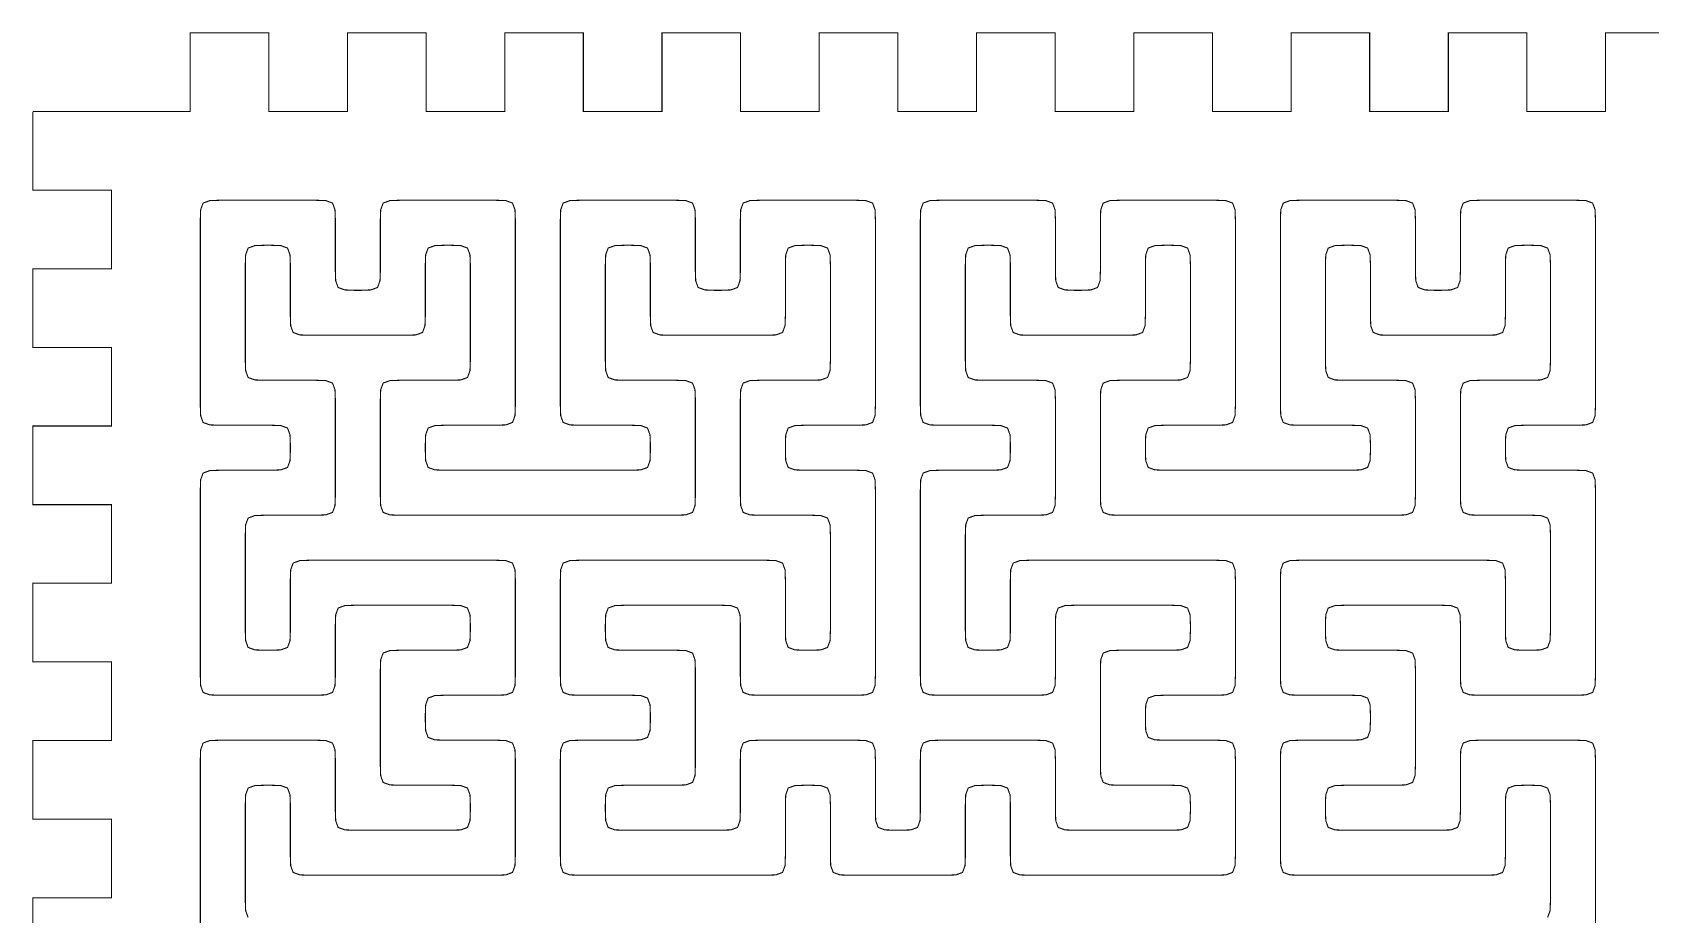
# Model space of a CAD drawing. Extents: x 0.5 to 11, y 0.7 to 11.5.
# Drawn here: x 0.5 to 5.64, y 8.7 to 11.5 of the extents above; entities that cross this region are included whole.
import ezdxf

# ---------------------------------------------------------------- set-up
doc = ezdxf.new("R2010")
doc.units = 0
doc.layers.get('0').update_dxf_attribs({"linetype": 'CONTINUOUS'})

msp = doc.modelspace()

# ---------------------------------------------------------------- linework, layer by layer
at = {"color": 0, "const_width": 0.00347}
for points in [[(5.75, 11.5), (5.5, 11.5), (5.5, 11.25), (5.25, 11.25), (5.25, 11.5), (5, 11.5), (5, 11.25), (4.75, 11.25), (4.75, 11.5), (4.5, 11.5), (4.5, 11.25), (4.25, 11.25), (4.25, 11.5), (4, 11.5), (4, 11.25), (3.75, 11.25), (3.75, 11.5), (3.5, 11.5), (3.5, 11.25), (3.25, 11.25), (3.25, 11.5), (3, 11.5), (3, 11.25), (2.75, 11.25), (2.75, 11.5), (2.5, 11.5), (2.5, 11.25), (2.25, 11.25), (2.25, 11.5), (2, 11.5), (2, 11.25), (1.75, 11.25), (1.75, 11.5), (1.5, 11.5), (1.5, 11.25), (1.25, 11.25), (1.25, 11.5), (1, 11.5), (1, 11.25), (0.75, 11.25), (0.75, 11.25), (0.5, 11.25)], [(0.5, 11.25), (0.5, 11), (0.75, 11), (0.75, 10.75), (0.5, 10.75), (0.5, 10.5), (0.75, 10.5), (0.75, 10.25), (0.5, 10.25), (0.5, 10), (0.75, 10), (0.75, 9.75), (0.5, 9.75), (0.5, 9.5), (0.75, 9.5), (0.75, 9.25), (0.5, 9.25), (0.5, 9), (0.75, 9), (0.75, 8.75), (0.5, 8.75), (0.5, 8.5)], [(1.03223, 8.60693), (1.03223, 8.75), (1.03223, 8.89307), (1.03223, 9.03614), (1.03223, 9.17931), (1.03223, 9.18967), (1.03331, 9.22065), (1.04112, 9.24192), (1.06239, 9.24972), (1.09337, 9.25082), (1.10373, 9.25082), (1.24696, 9.25082), (1.38997, 9.25082), (1.40028, 9.25082), (1.43132, 9.24972), (1.45258, 9.24192), (1.46039, 9.22065), (1.46153, 9.18967), (1.46153, 9.17931), (1.46153, 9.03614), (1.46153, 9.02582), (1.46262, 8.99479), (1.47043, 8.97353), (1.49169, 8.96571), (1.52268, 8.96457), (1.53304, 8.96457), (1.67611, 8.96457), (1.81917, 8.96457), (1.82949, 8.96457), (1.86046, 8.96571), (1.88172, 8.97353), (1.88954, 8.99479), (1.89068, 9.02582), (1.89068, 9.03614), (1.89068, 9.0465), (1.88954, 9.07747), (1.88172, 9.09874), (1.86046, 9.10656), (1.82949, 9.10764), (1.81917, 9.10764), (1.67611, 9.10764), (1.66575, 9.10764), (1.63476, 9.10878), (1.6135, 9.11664), (1.60568, 9.13792), (1.6046, 9.169), (1.6046, 9.17931), (1.6046, 9.32238), (1.6046, 9.46544), (1.6046, 9.47581), (1.60568, 9.50678), (1.6135, 9.52806), (1.63476, 9.53586), (1.66575, 9.53694), (1.67611, 9.53694), (1.81917, 9.53694), (1.82949, 9.53694), (1.86046, 9.53808), (1.88172, 9.5459), (1.88954, 9.56717), (1.89068, 9.59814), (1.89068, 9.60846), (1.89068, 9.61882), (1.88954, 9.64985), (1.88172, 9.67111), (1.86046, 9.67893), (1.82949, 9.68001), (1.81917, 9.68001), (1.67611, 9.68001), (1.53304, 9.68001), (1.52268, 9.68001), (1.49169, 9.67893), (1.47043, 9.67111), (1.46262, 9.64985), (1.46153, 9.61882), (1.46153, 9.60846), (1.46153, 9.46544), (1.46153, 9.45514), (1.46039, 9.4241), (1.45258, 9.40283), (1.43132, 9.39501), (1.40028, 9.39388), (1.38997, 9.39388), (1.24696, 9.39388), (1.10373, 9.39388), (1.09337, 9.39388), (1.06239, 9.39501), (1.04112, 9.40283), (1.03331, 9.4241), (1.03223, 9.45514), (1.03223, 9.46544), (1.03223, 9.60846), (1.03223, 9.75151), (1.03223, 9.89458), (1.03223, 10.0378), (1.03223, 10.0481), (1.03331, 10.0792), (1.04112, 10.1004), (1.06239, 10.1082), (1.09337, 10.1093), (1.10373, 10.1093), (1.24696, 10.1093), (1.25727, 10.1093), (1.28825, 10.1105), (1.30952, 10.1183), (1.31733, 10.1395), (1.31847, 10.1705), (1.31847, 10.1808), (1.31847, 10.1912), (1.31733, 10.2222), (1.30952, 10.2435), (1.28825, 10.2513), (1.25727, 10.2524), (1.24696, 10.2524), (1.10373, 10.2524), (1.09337, 10.2524), (1.06239, 10.2535), (1.04112, 10.2613), (1.03331, 10.2826), (1.03223, 10.3136), (1.03223, 10.3239), (1.03223, 10.467), (1.03223, 10.61), (1.03223, 10.753), (1.03223, 10.8963), (1.03223, 10.9066), (1.03331, 10.9376), (1.04112, 10.9589), (1.06239, 10.9667), (1.09337, 10.9678), (1.10373, 10.9678), (1.24696, 10.9678), (1.38997, 10.9678), (1.40028, 10.9678), (1.43132, 10.9667), (1.45258, 10.9589), (1.46039, 10.9376), (1.46153, 10.9066), (1.46153, 10.8963), (1.46153, 10.753), (1.46153, 10.7427), (1.46262, 10.7117), (1.47043, 10.6905), (1.49169, 10.6827), (1.52268, 10.6815), (1.53304, 10.6815), (1.54335, 10.6815), (1.57438, 10.6827), (1.59565, 10.6905), (1.60346, 10.7117), (1.6046, 10.7427), (1.6046, 10.753), (1.6046, 10.8963), (1.6046, 10.9066), (1.60568, 10.9376), (1.6135, 10.9589), (1.63476, 10.9667), (1.66575, 10.9678), (1.67611, 10.9678), (1.81917, 10.9678), (1.96224, 10.9678), (1.97254, 10.9678), (2.00353, 10.9667), (2.02479, 10.9589), (2.03261, 10.9376), (2.03375, 10.9066), (2.03375, 10.8963), (2.03375, 10.753), (2.03375, 10.61), (2.03375, 10.467), (2.03375, 10.3239), (2.03375, 10.3136), (2.03261, 10.2826), (2.02479, 10.2613), (2.00353, 10.2535), (1.97254, 10.2524), (1.96224, 10.2524), (1.81917, 10.2524), (1.80881, 10.2524), (1.77778, 10.2513), (1.75651, 10.2435), (1.74869, 10.2222), (1.74761, 10.1912), (1.74761, 10.1808), (1.74761, 10.1705), (1.74869, 10.1395), (1.75651, 10.1183), (1.77778, 10.1105), (1.80881, 10.1093), (1.81917, 10.1093), (1.96224, 10.1093), (2.10542, 10.1093), (2.24849, 10.1093), (2.39154, 10.1093), (2.40186, 10.1093), (2.43283, 10.1105), (2.4541, 10.1183), (2.46192, 10.1395), (2.46306, 10.1705), (2.46306, 10.1808), (2.46306, 10.1912), (2.46192, 10.2222), (2.4541, 10.2435), (2.43283, 10.2513), (2.40186, 10.2524), (2.39154, 10.2524), (2.24849, 10.2524), (2.23813, 10.2524), (2.20708, 10.2535), (2.18582, 10.2613), (2.178, 10.2826), (2.17692, 10.3136), (2.17692, 10.3239), (2.17692, 10.467), (2.17692, 10.61), (2.17692, 10.753), (2.17692, 10.8963), (2.17692, 10.9066), (2.178, 10.9376), (2.18582, 10.9589), (2.20708, 10.9667), (2.23813, 10.9678), (2.24849, 10.9678), (2.39154, 10.9678), (2.53456, 10.9678), (2.54486, 10.9678), (2.5759, 10.9667), (2.59717, 10.9589), (2.60499, 10.9376), (2.60613, 10.9066), (2.60613, 10.8963), (2.60613, 10.753), (2.60613, 10.7427), (2.60721, 10.7117), (2.61501, 10.6905), (2.63628, 10.6827), (2.66726, 10.6815), (2.67763, 10.6815), (2.68793, 10.6815), (2.71897, 10.6827), (2.74024, 10.6905), (2.74804, 10.7117), (2.74918, 10.7427), (2.74918, 10.753), (2.74918, 10.8963), (2.74918, 10.9066), (2.75028, 10.9376), (2.75808, 10.9589), (2.77935, 10.9667), (2.81033, 10.9678), (2.82069, 10.9678), (2.96386, 10.9678), (3.10693, 10.9678), (3.11724, 10.9678), (3.14828, 10.9667), (3.16954, 10.9589), (3.17736, 10.9376), (3.1785, 10.9066), (3.1785, 10.8963), (3.1785, 10.753), (3.1785, 10.61), (3.1785, 10.467), (3.1785, 10.3239), (3.1785, 10.3136), (3.17736, 10.2826), (3.16954, 10.2613), (3.14828, 10.2535), (3.11724, 10.2524), (3.10693, 10.2524), (2.96386, 10.2524), (2.9535, 10.2524), (2.92253, 10.2513), (2.90126, 10.2435), (2.89344, 10.2222), (2.89236, 10.1912), (2.89236, 10.1808), (2.89236, 10.1705), (2.89344, 10.1395), (2.90126, 10.1183), (2.92253, 10.1105), (2.9535, 10.1093), (2.96386, 10.1093), (3.10693, 10.1093), (3.11724, 10.1093), (3.14828, 10.1082), (3.16954, 10.1004), (3.17736, 10.0792), (3.1785, 10.0481), (3.1785, 10.0378), (3.1785, 9.89458), (3.1785, 9.75151), (3.1785, 9.60846), (3.1785, 9.46544), (3.1785, 9.45514), (3.17736, 9.4241), (3.16954, 9.40283), (3.14828, 9.39501), (3.11724, 9.39388), (3.10693, 9.39388), (2.96386, 9.39388), (2.82069, 9.39388), (2.81033, 9.39388), (2.77935, 9.39501), (2.75808, 9.40283), (2.75028, 9.4241), (2.74918, 9.45514), (2.74918, 9.46544), (2.74918, 9.60846), (2.74918, 9.61882), (2.74804, 9.64985), (2.74024, 9.67111), (2.71897, 9.67893), (2.68793, 9.68001), (2.67763, 9.68001), (2.53456, 9.68001), (2.39154, 9.68001), (2.38118, 9.68001), (2.35015, 9.67893), (2.32889, 9.67111), (2.32107, 9.64985), (2.31999, 9.61882), (2.31999, 9.60846), (2.31999, 9.59814), (2.32107, 9.56717), (2.32889, 9.5459), (2.35015, 9.53808), (2.38118, 9.53694), (2.39154, 9.53694), (2.53456, 9.53694), (2.54486, 9.53694), (2.5759, 9.53586), (2.59717, 9.52806), (2.60499, 9.50678), (2.60613, 9.47581), (2.60613, 9.46544), (2.60613, 9.32238), (2.60613, 9.17931), (2.60613, 9.169), (2.60499, 9.13792), (2.59717, 9.11664), (2.5759, 9.10878), (2.54486, 9.10764), (2.53456, 9.10764), (2.39154, 9.10764), (2.38118, 9.10764), (2.35015, 9.10656), (2.32889, 9.09874), (2.32107, 9.07747), (2.31999, 9.0465), (2.31999, 9.03614), (2.31999, 9.02582), (2.32107, 8.99479), (2.32889, 8.97353), (2.35015, 8.96571), (2.38118, 8.96457), (2.39154, 8.96457), (2.53456, 8.96457), (2.67763, 8.96457), (2.68793, 8.96457), (2.71897, 8.96571), (2.74024, 8.97353), (2.74804, 8.99479), (2.74918, 9.02582), (2.74918, 9.03614), (2.74918, 9.17931), (2.74918, 9.18967), (2.75028, 9.22065), (2.75808, 9.24192), (2.77935, 9.24972), (2.81033, 9.25082), (2.82069, 9.25082), (2.96386, 9.25082), (3.10693, 9.25082), (3.11724, 9.25082), (3.14828, 9.24972), (3.16954, 9.24192), (3.17736, 9.22065), (3.1785, 9.18967), (3.1785, 9.17931), (3.1785, 9.03614), (3.1785, 9.02582), (3.17958, 8.99479), (3.18739, 8.97353), (3.20865, 8.96571), (3.23964, 8.96457), (3.25, 8.96457), (3.26031, 8.96457), (3.29129, 8.96571), (3.31256, 8.97353), (3.32036, 8.99479), (3.3215, 9.02582), (3.3215, 9.03614), (3.3215, 9.17931), (3.3215, 9.18967), (3.3226, 9.22065), (3.3304, 9.24192), (3.35167, 9.24972), (3.38271, 9.25082), (3.39307, 9.25082), (3.53614, 9.25082), (3.67931, 9.25082), (3.68961, 9.25082), (3.7206, 9.24972), (3.74186, 9.24192), (3.74968, 9.22065), (3.75082, 9.18967), (3.75082, 9.17931), (3.75082, 9.03614), (3.75082, 9.02582), (3.7519, 8.99479), (3.75971, 8.97353), (3.78097, 8.96571), (3.81201, 8.96457), (3.82238, 8.96457), (3.96544, 8.96457), (4.10846, 8.96457), (4.11876, 8.96457), (4.14979, 8.96571), (4.17106, 8.97353), (4.17888, 8.99479), (4.18001, 9.02582), (4.18001, 9.03614), (4.18001, 9.0465), (4.17888, 9.07747), (4.17106, 9.09874), (4.14979, 9.10656), (4.11876, 9.10764), (4.10846, 9.10764), (3.96544, 9.10764), (3.95508, 9.10764), (3.92404, 9.10878), (3.90278, 9.11664), (3.89497, 9.13792), (3.89388, 9.169), (3.89388, 9.17931), (3.89388, 9.32238), (3.89388, 9.46544), (3.89388, 9.47581), (3.89497, 9.50678), (3.90278, 9.52806), (3.92404, 9.53586), (3.95508, 9.53694), (3.96544, 9.53694), (4.10846, 9.53694), (4.11876, 9.53694), (4.14979, 9.53808), (4.17106, 9.5459), (4.17888, 9.56717), (4.18001, 9.59814), (4.18001, 9.60846), (4.18001, 9.61882), (4.17888, 9.64985), (4.17106, 9.67111), (4.14979, 9.67893), (4.11876, 9.68001), (4.10846, 9.68001), (3.96544, 9.68001), (3.82238, 9.68001), (3.81201, 9.68001), (3.78097, 9.67893), (3.75971, 9.67111), (3.7519, 9.64985), (3.75082, 9.61882), (3.75082, 9.60846), (3.75082, 9.46544), (3.75082, 9.45514), (3.74968, 9.4241), (3.74186, 9.40283), (3.7206, 9.39501), (3.68961, 9.39388), (3.67931, 9.39388), (3.53614, 9.39388), (3.39307, 9.39388), (3.38271, 9.39388), (3.35167, 9.39501), (3.3304, 9.40283), (3.3226, 9.4241), (3.3215, 9.45514), (3.3215, 9.46544), (3.3215, 9.60846), (3.3215, 9.75151), (3.3215, 9.89458), (3.3215, 10.0378), (3.3215, 10.0481), (3.3226, 10.0792), (3.3304, 10.1004), (3.35167, 10.1082), (3.38271, 10.1093), (3.39307, 10.1093), (3.53614, 10.1093), (3.54644, 10.1093), (3.57742, 10.1105), (3.59868, 10.1183), (3.6065, 10.1395), (3.60764, 10.1705), (3.60764, 10.1808), (3.60764, 10.1912), (3.6065, 10.2222), (3.59868, 10.2435), (3.57742, 10.2513), (3.54644, 10.2524), (3.53614, 10.2524), (3.39307, 10.2524), (3.38271, 10.2524), (3.35167, 10.2535), (3.3304, 10.2613), (3.3226, 10.2826), (3.3215, 10.3136), (3.3215, 10.3239), (3.3215, 10.467), (3.3215, 10.61), (3.3215, 10.753), (3.3215, 10.8963), (3.3215, 10.9066), (3.3226, 10.9376), (3.3304, 10.9589), (3.35167, 10.9667), (3.38271, 10.9678), (3.39307, 10.9678), (3.53614, 10.9678), (3.67931, 10.9678), (3.68961, 10.9678), (3.7206, 10.9667), (3.74186, 10.9589), (3.74968, 10.9376), (3.75082, 10.9066), (3.75082, 10.8963), (3.75082, 10.753), (3.75082, 10.7427), (3.7519, 10.7117), (3.75971, 10.6905), (3.78097, 10.6827), (3.81201, 10.6815), (3.82238, 10.6815), (3.83268, 10.6815), (3.86367, 10.6827), (3.88493, 10.6905), (3.89274, 10.7117), (3.89388, 10.7427), (3.89388, 10.753), (3.89388, 10.8963), (3.89388, 10.9066), (3.89497, 10.9376), (3.90278, 10.9589), (3.92404, 10.9667), (3.95508, 10.9678), (3.96544, 10.9678), (4.10846, 10.9678), (4.25151, 10.9678), (4.26183, 10.9678), (4.29286, 10.9667), (4.31413, 10.9589), (4.32194, 10.9376), (4.32308, 10.9066), (4.32308, 10.8963), (4.32308, 10.753), (4.32308, 10.61), (4.32308, 10.467), (4.32308, 10.3239), (4.32308, 10.3136), (4.32194, 10.2826), (4.31413, 10.2613), (4.29286, 10.2535), (4.26183, 10.2524), (4.25151, 10.2524), (4.10846, 10.2524), (4.09808, 10.2524), (4.06711, 10.2513), (4.04585, 10.2435), (4.03803, 10.2222), (4.03694, 10.1912), (4.03694, 10.1808), (4.03694, 10.1705), (4.03803, 10.1395), (4.04585, 10.1183), (4.06711, 10.1105), (4.09808, 10.1093), (4.10846, 10.1093), (4.25151, 10.1093), (4.39458, 10.1093), (4.53776, 10.1093), (4.68083, 10.1093), (4.69114, 10.1093), (4.72217, 10.1105), (4.74343, 10.1183), (4.75125, 10.1395), (4.75239, 10.1705), (4.75239, 10.1808), (4.75239, 10.1912), (4.75125, 10.2222), (4.74343, 10.2435), (4.72217, 10.2513), (4.69114, 10.2524), (4.68083, 10.2524), (4.53776, 10.2524), (4.5274, 10.2524), (4.49642, 10.2535), (4.47515, 10.2613), (4.46733, 10.2826), (4.46625, 10.3136), (4.46625, 10.3239), (4.46625, 10.467), (4.46625, 10.61), (4.46625, 10.753), (4.46625, 10.8963), (4.46625, 10.9066), (4.46733, 10.9376), (4.47515, 10.9589), (4.49642, 10.9667), (4.5274, 10.9678), (4.53776, 10.9678), (4.68083, 10.9678), (4.82389, 10.9678), (4.83419, 10.9678), (4.86518, 10.9667), (4.88644, 10.9589), (4.89426, 10.9376), (4.8954, 10.9066), (4.8954, 10.8963), (4.8954, 10.753), (4.8954, 10.7427), (4.89649, 10.7117), (4.90429, 10.6905), (4.92557, 10.6827), (4.9566, 10.6815), (4.96696, 10.6815), (4.97726, 10.6815), (5.00825, 10.6827), (5.02951, 10.6905), (5.03733, 10.7117), (5.03847, 10.7427), (5.03847, 10.753), (5.03847, 10.8963), (5.03847, 10.9066), (5.03956, 10.9376), (5.04736, 10.9589), (5.06863, 10.9667), (5.09967, 10.9678), (5.11003, 10.9678), (5.25304, 10.9678), (5.39626, 10.9678), (5.40657, 10.9678), (5.43756, 10.9667), (5.45882, 10.9589), (5.46664, 10.9376), (5.46778, 10.9066), (5.46778, 10.8963), (5.46778, 10.753), (5.46778, 10.61), (5.46778, 10.467), (5.46778, 10.3239), (5.46778, 10.3136), (5.46664, 10.2826), (5.45882, 10.2613), (5.43756, 10.2535), (5.40657, 10.2524), (5.39626, 10.2524), (5.25304, 10.2524), (5.24268, 10.2524), (5.21169, 10.2513), (5.19043, 10.2435), (5.18261, 10.2222), (5.18153, 10.1912), (5.18153, 10.1808), (5.18153, 10.1705), (5.18261, 10.1395), (5.19043, 10.1183), (5.21169, 10.1105), (5.24268, 10.1093), (5.25304, 10.1093), (5.39626, 10.1093), (5.40657, 10.1093), (5.43756, 10.1082), (5.45882, 10.1004), (5.46664, 10.0792), (5.46778, 10.0481), (5.46778, 10.0378), (5.46778, 9.89458), (5.46778, 9.75151), (5.46778, 9.60846), (5.46778, 9.46544), (5.46778, 9.45514), (5.46664, 9.4241), (5.45882, 9.40283), (5.43756, 9.39501), (5.40657, 9.39388), (5.39626, 9.39388), (5.25304, 9.39388), (5.11003, 9.39388), (5.09967, 9.39388), (5.06863, 9.39501), (5.04736, 9.40283), (5.03956, 9.4241), (5.03847, 9.45514), (5.03847, 9.46544), (5.03847, 9.60846), (5.03847, 9.61882), (5.03733, 9.64985), (5.02951, 9.67111), (5.00825, 9.67893), (4.97726, 9.68001), (4.96696, 9.68001), (4.82389, 9.68001), (4.68083, 9.68001), (4.67046, 9.68001), (4.63949, 9.67893), (4.61822, 9.67111), (4.6104, 9.64985), (4.60932, 9.61882), (4.60932, 9.60846), (4.60932, 9.59814), (4.6104, 9.56717), (4.61822, 9.5459), (4.63949, 9.53808), (4.67046, 9.53694), (4.68083, 9.53694), (4.82389, 9.53694), (4.83419, 9.53694), (4.86518, 9.53586), (4.88644, 9.52806), (4.89426, 9.50678), (4.8954, 9.47581), (4.8954, 9.46544), (4.8954, 9.32238), (4.8954, 9.17931), (4.8954, 9.169), (4.89426, 9.13792), (4.88644, 9.11664), (4.86518, 9.10878), (4.83419, 9.10764), (4.82389, 9.10764), (4.68083, 9.10764), (4.67046, 9.10764), (4.63949, 9.10656), (4.61822, 9.09874), (4.6104, 9.07747), (4.60932, 9.0465), (4.60932, 9.03614), (4.60932, 9.02582), (4.6104, 8.99479), (4.61822, 8.97353), (4.63949, 8.96571), (4.67046, 8.96457), (4.68083, 8.96457), (4.82389, 8.96457), (4.96696, 8.96457), (4.97726, 8.96457), (5.00825, 8.96571), (5.02951, 8.97353), (5.03733, 8.99479), (5.03847, 9.02582), (5.03847, 9.03614), (5.03847, 9.17931), (5.03847, 9.18967), (5.03956, 9.22065), (5.04736, 9.24192), (5.06863, 9.24972), (5.09967, 9.25082), (5.11003, 9.25082), (5.25304, 9.25082), (5.39626, 9.25082), (5.40657, 9.25082), (5.43756, 9.24972), (5.45882, 9.24192), (5.46664, 9.22065), (5.46778, 9.18967), (5.46778, 9.17931), (5.46778, 9.03614), (5.46778, 8.89307), (5.46778, 8.75), (5.46778, 8.60693)], [(5.31569, 8.68744), (5.32357, 8.70871), (5.32471, 8.73969), (5.32471, 8.75), (5.32471, 8.89307), (5.32471, 9.03614), (5.32471, 9.0465), (5.32357, 9.07747), (5.31569, 9.09874), (5.29443, 9.10656), (5.26335, 9.10764), (5.25304, 9.10764), (5.24268, 9.10764), (5.21169, 9.10656), (5.19043, 9.09874), (5.18261, 9.07747), (5.18153, 9.0465), (5.18153, 9.03614), (5.18153, 8.89307), (5.18153, 8.88276), (5.18039, 8.85172), (5.17258, 8.83046), (5.15132, 8.82264), (5.12033, 8.8215), (5.11003, 8.8215), (4.96696, 8.8215), (4.82389, 8.8215), (4.68083, 8.8215), (4.53776, 8.8215), (4.5274, 8.8215), (4.49642, 8.82264), (4.47515, 8.83046), (4.46733, 8.85172), (4.46625, 8.88276), (4.46625, 8.89307), (4.46625, 9.03614), (4.46625, 9.17931), (4.46625, 9.18967), (4.46733, 9.22065), (4.47515, 9.24192), (4.49642, 9.24972), (4.5274, 9.25082), (4.53776, 9.25082), (4.68083, 9.25082), (4.69114, 9.25082), (4.72217, 9.25196), (4.74343, 9.25976), (4.75125, 9.28103), (4.75239, 9.31207), (4.75239, 9.32238), (4.75239, 9.33274), (4.75125, 9.36372), (4.74343, 9.38499), (4.72217, 9.39279), (4.69114, 9.39388), (4.68083, 9.39388), (4.53776, 9.39388), (4.5274, 9.39388), (4.49642, 9.39501), (4.47515, 9.40283), (4.46733, 9.4241), (4.46625, 9.45514), (4.46625, 9.46544), (4.46625, 9.60846), (4.46625, 9.75151), (4.46625, 9.76187), (4.46733, 9.79292), (4.47515, 9.81418), (4.49642, 9.822), (4.5274, 9.82308), (4.53776, 9.82308), (4.68083, 9.82308), (4.82389, 9.82308), (4.96696, 9.82308), (5.11003, 9.82308), (5.12033, 9.82308), (5.15132, 9.822), (5.17258, 9.81418), (5.18039, 9.79292), (5.18153, 9.76187), (5.18153, 9.75151), (5.18153, 9.60846), (5.18153, 9.59814), (5.18261, 9.56717), (5.19043, 9.5459), (5.21169, 9.53808), (5.24268, 9.53694), (5.25304, 9.53694), (5.26335, 9.53694), (5.29443, 9.53808), (5.31569, 9.5459), (5.32357, 9.56717), (5.32471, 9.59814), (5.32471, 9.60846), (5.32471, 9.75151), (5.32471, 9.89458), (5.32471, 9.90494), (5.32357, 9.93604), (5.31569, 9.95731), (5.29443, 9.96517), (5.26335, 9.96625), (5.25304, 9.96625), (5.11003, 9.96625), (5.09967, 9.96625), (5.06863, 9.96739), (5.04736, 9.97521), (5.03956, 9.99647), (5.03847, 10.0275), (5.03847, 10.0378), (5.03847, 10.1808), (5.03847, 10.3239), (5.03847, 10.3342), (5.03956, 10.3652), (5.04736, 10.3865), (5.06863, 10.3943), (5.09967, 10.3954), (5.11003, 10.3954), (5.25304, 10.3954), (5.26335, 10.3954), (5.29443, 10.3965), (5.31569, 10.4043), (5.32357, 10.4256), (5.32471, 10.4567), (5.32471, 10.467), (5.32471, 10.61), (5.32471, 10.753), (5.32471, 10.7634), (5.32357, 10.7945), (5.31569, 10.8158), (5.29443, 10.8236), (5.26335, 10.8247), (5.25304, 10.8247), (5.24268, 10.8247), (5.21169, 10.8236), (5.19043, 10.8158), (5.18261, 10.7945), (5.18153, 10.7634), (5.18153, 10.753), (5.18153, 10.61), (5.18153, 10.5997), (5.18039, 10.5687), (5.17258, 10.5474), (5.15132, 10.5396), (5.12033, 10.5385), (5.11003, 10.5385), (4.96696, 10.5385), (4.82389, 10.5385), (4.81353, 10.5385), (4.78256, 10.5396), (4.76128, 10.5474), (4.75347, 10.5687), (4.75239, 10.5997), (4.75239, 10.61), (4.75239, 10.753), (4.75239, 10.7634), (4.75125, 10.7945), (4.74343, 10.8158), (4.72217, 10.8236), (4.69114, 10.8247), (4.68083, 10.8247), (4.67046, 10.8247), (4.63949, 10.8236), (4.61822, 10.8158), (4.6104, 10.7945), (4.60932, 10.7634), (4.60932, 10.753), (4.60932, 10.61), (4.60932, 10.467), (4.60932, 10.4567), (4.6104, 10.4256), (4.61822, 10.4043), (4.63949, 10.3965), (4.67046, 10.3954), (4.68083, 10.3954), (4.82389, 10.3954), (4.83419, 10.3954), (4.86518, 10.3943), (4.88644, 10.3865), (4.89426, 10.3652), (4.8954, 10.3342), (4.8954, 10.3239), (4.8954, 10.1808), (4.8954, 10.0378), (4.8954, 10.0275), (4.89426, 9.99647), (4.88644, 9.97521), (4.86518, 9.96739), (4.83419, 9.96625), (4.82389, 9.96625), (4.68083, 9.96625), (4.53776, 9.96625), (4.39458, 9.96625), (4.25151, 9.96625), (4.10846, 9.96625), (3.96544, 9.96625), (3.95508, 9.96625), (3.92404, 9.96739), (3.90278, 9.97521), (3.89497, 9.99647), (3.89388, 10.0275), (3.89388, 10.0378), (3.89388, 10.1808), (3.89388, 10.3239), (3.89388, 10.3342), (3.89497, 10.3652), (3.90278, 10.3865), (3.92404, 10.3943), (3.95508, 10.3954), (3.96544, 10.3954), (4.10846, 10.3954), (4.11876, 10.3954), (4.14979, 10.3965), (4.17106, 10.4043), (4.17888, 10.4256), (4.18001, 10.4567), (4.18001, 10.467), (4.18001, 10.61), (4.18001, 10.753), (4.18001, 10.7634), (4.17888, 10.7945), (4.17106, 10.8158), (4.14979, 10.8236), (4.11876, 10.8247), (4.10846, 10.8247), (4.09808, 10.8247), (4.06711, 10.8236), (4.04585, 10.8158), (4.03803, 10.7945), (4.03694, 10.7634), (4.03694, 10.753), (4.03694, 10.61), (4.03694, 10.5997), (4.03581, 10.5687), (4.028, 10.5474), (4.00672, 10.5396), (3.97575, 10.5385), (3.96544, 10.5385), (3.82238, 10.5385), (3.67931, 10.5385), (3.66894, 10.5385), (3.63786, 10.5396), (3.6166, 10.5474), (3.60872, 10.5687), (3.60764, 10.5997), (3.60764, 10.61), (3.60764, 10.753), (3.60764, 10.7634), (3.6065, 10.7945), (3.59868, 10.8158), (3.57742, 10.8236), (3.54644, 10.8247), (3.53614, 10.8247), (3.52576, 10.8247), (3.49474, 10.8236), (3.47347, 10.8158), (3.46565, 10.7945), (3.46457, 10.7634), (3.46457, 10.753), (3.46457, 10.61), (3.46457, 10.467), (3.46457, 10.4567), (3.46565, 10.4256), (3.47347, 10.4043), (3.49474, 10.3965), (3.52576, 10.3954), (3.53614, 10.3954), (3.67931, 10.3954), (3.68961, 10.3954), (3.7206, 10.3943), (3.74186, 10.3865), (3.74968, 10.3652), (3.75082, 10.3342), (3.75082, 10.3239), (3.75082, 10.1808), (3.75082, 10.0378), (3.75082, 10.0275), (3.74968, 9.99647), (3.74186, 9.97521), (3.7206, 9.96739), (3.68961, 9.96625), (3.67931, 9.96625), (3.53614, 9.96625), (3.52576, 9.96625), (3.49474, 9.96517), (3.47347, 9.95731), (3.46565, 9.93604), (3.46457, 9.90494), (3.46457, 9.89458), (3.46457, 9.75151), (3.46457, 9.60846), (3.46457, 9.59814), (3.46565, 9.56717), (3.47347, 9.5459), (3.49474, 9.53808), (3.52576, 9.53694), (3.53614, 9.53694), (3.54644, 9.53694), (3.57742, 9.53808), (3.59868, 9.5459), (3.6065, 9.56717), (3.60764, 9.59814), (3.60764, 9.60846), (3.60764, 9.75151), (3.60764, 9.76187), (3.60872, 9.79292), (3.6166, 9.81418), (3.63786, 9.822), (3.66894, 9.82308), (3.67931, 9.82308), (3.82238, 9.82308), (3.96544, 9.82308), (4.10846, 9.82308), (4.25151, 9.82308), (4.26183, 9.82308), (4.29286, 9.822), (4.31413, 9.81418), (4.32194, 9.79292), (4.32308, 9.76187), (4.32308, 9.75151), (4.32308, 9.60846), (4.32308, 9.46544), (4.32308, 9.45514), (4.32194, 9.4241), (4.31413, 9.40283), (4.29286, 9.39501), (4.26183, 9.39388), (4.25151, 9.39388), (4.10846, 9.39388), (4.09808, 9.39388), (4.06711, 9.39279), (4.04585, 9.38499), (4.03803, 9.36372), (4.03694, 9.33274), (4.03694, 9.32238), (4.03694, 9.31207), (4.03803, 9.28103), (4.04585, 9.25976), (4.06711, 9.25196), (4.09808, 9.25082), (4.10846, 9.25082), (4.25151, 9.25082), (4.26183, 9.25082), (4.29286, 9.24972), (4.31413, 9.24192), (4.32194, 9.22065), (4.32308, 9.18967), (4.32308, 9.17931), (4.32308, 9.03614), (4.32308, 8.89307), (4.32308, 8.88276), (4.32194, 8.85172), (4.31413, 8.83046), (4.29286, 8.82264), (4.26183, 8.8215), (4.25151, 8.8215), (4.10846, 8.8215), (3.96544, 8.8215), (3.82238, 8.8215), (3.67931, 8.8215), (3.66894, 8.8215), (3.63786, 8.82264), (3.6166, 8.83046), (3.60872, 8.85172), (3.60764, 8.88276), (3.60764, 8.89307), (3.60764, 9.03614), (3.60764, 9.0465), (3.6065, 9.07747), (3.59868, 9.09874), (3.57742, 9.10656), (3.54644, 9.10764), (3.53614, 9.10764), (3.52576, 9.10764), (3.49474, 9.10656), (3.47347, 9.09874), (3.46565, 9.07747), (3.46457, 9.0465), (3.46457, 9.03614), (3.46457, 8.89307), (3.46457, 8.88276), (3.46343, 8.85172), (3.45562, 8.83046), (3.43435, 8.82264), (3.40338, 8.8215), (3.39307, 8.8215), (3.25, 8.8215), (3.10693, 8.8215), (3.09657, 8.8215), (3.0656, 8.82264), (3.04432, 8.83046), (3.03651, 8.85172), (3.03543, 8.88276), (3.03543, 8.89307), (3.03543, 9.03614), (3.03543, 9.0465), (3.03429, 9.07747), (3.02647, 9.09874), (3.00521, 9.10656), (2.97418, 9.10764), (2.96386, 9.10764), (2.9535, 9.10764), (2.92253, 9.10656), (2.90126, 9.09874), (2.89344, 9.07747), (2.89236, 9.0465), (2.89236, 9.03614), (2.89236, 8.89307), (2.89236, 8.88276), (2.89122, 8.85172), (2.88336, 8.83046), (2.86208, 8.82264), (2.831, 8.8215), (2.82069, 8.8215), (2.67763, 8.8215), (2.53456, 8.8215), (2.39154, 8.8215), (2.24849, 8.8215), (2.23813, 8.8215), (2.20708, 8.82264), (2.18582, 8.83046), (2.178, 8.85172), (2.17692, 8.88276), (2.17692, 8.89307), (2.17692, 9.03614), (2.17692, 9.17931), (2.17692, 9.18967), (2.178, 9.22065), (2.18582, 9.24192), (2.20708, 9.24972), (2.23813, 9.25082), (2.24849, 9.25082), (2.39154, 9.25082), (2.40186, 9.25082), (2.43283, 9.25196), (2.4541, 9.25976), (2.46192, 9.28103), (2.46306, 9.31207), (2.46306, 9.32238), (2.46306, 9.33274), (2.46192, 9.36372), (2.4541, 9.38499), (2.43283, 9.39279), (2.40186, 9.39388), (2.39154, 9.39388), (2.24849, 9.39388), (2.23813, 9.39388), (2.20708, 9.39501), (2.18582, 9.40283), (2.178, 9.4241), (2.17692, 9.45514), (2.17692, 9.46544), (2.17692, 9.60846), (2.17692, 9.75151), (2.17692, 9.76187), (2.178, 9.79292), (2.18582, 9.81418), (2.20708, 9.822), (2.23813, 9.82308), (2.24849, 9.82308), (2.39154, 9.82308), (2.53456, 9.82308), (2.67763, 9.82308), (2.82069, 9.82308), (2.831, 9.82308), (2.86208, 9.822), (2.88336, 9.81418), (2.89122, 9.79292), (2.89236, 9.76187), (2.89236, 9.75151), (2.89236, 9.60846), (2.89236, 9.59814), (2.89344, 9.56717), (2.90126, 9.5459), (2.92253, 9.53808), (2.9535, 9.53694), (2.96386, 9.53694), (2.97418, 9.53694), (3.00521, 9.53808), (3.02647, 9.5459), (3.03429, 9.56717), (3.03543, 9.59814), (3.03543, 9.60846), (3.03543, 9.75151), (3.03543, 9.89458), (3.03543, 9.90494), (3.03429, 9.93604), (3.02647, 9.95731), (3.00521, 9.96517), (2.97418, 9.96625), (2.96386, 9.96625), (2.82069, 9.96625), (2.81033, 9.96625), (2.77935, 9.96739), (2.75808, 9.97521), (2.75028, 9.99647), (2.74918, 10.0275), (2.74918, 10.0378), (2.74918, 10.1808), (2.74918, 10.3239), (2.74918, 10.3342), (2.75028, 10.3652), (2.75808, 10.3865), (2.77935, 10.3943), (2.81033, 10.3954), (2.82069, 10.3954), (2.96386, 10.3954), (2.97418, 10.3954), (3.00521, 10.3965), (3.02647, 10.4043), (3.03429, 10.4256), (3.03543, 10.4567), (3.03543, 10.467), (3.03543, 10.61), (3.03543, 10.753), (3.03543, 10.7634), (3.03429, 10.7945), (3.02647, 10.8158), (3.00521, 10.8236), (2.97418, 10.8247), (2.96386, 10.8247), (2.9535, 10.8247), (2.92253, 10.8236), (2.90126, 10.8158), (2.89344, 10.7945), (2.89236, 10.7634), (2.89236, 10.753), (2.89236, 10.61), (2.89236, 10.5997), (2.89122, 10.5687), (2.88336, 10.5474), (2.86208, 10.5396), (2.831, 10.5385), (2.82069, 10.5385), (2.67763, 10.5385), (2.53456, 10.5385), (2.52419, 10.5385), (2.49322, 10.5396), (2.47194, 10.5474), (2.46414, 10.5687), (2.46306, 10.5997), (2.46306, 10.61), (2.46306, 10.753), (2.46306, 10.7634), (2.46192, 10.7945), (2.4541, 10.8158), (2.43283, 10.8236), (2.40186, 10.8247), (2.39154, 10.8247), (2.38118, 10.8247), (2.35015, 10.8236), (2.32889, 10.8158), (2.32107, 10.7945), (2.31999, 10.7634), (2.31999, 10.753), (2.31999, 10.61), (2.31999, 10.467), (2.31999, 10.4567), (2.32107, 10.4256), (2.32889, 10.4043), (2.35015, 10.3965), (2.38118, 10.3954), (2.39154, 10.3954), (2.53456, 10.3954), (2.54486, 10.3954), (2.5759, 10.3943), (2.59717, 10.3865), (2.60499, 10.3652), (2.60613, 10.3342), (2.60613, 10.3239), (2.60613, 10.1808), (2.60613, 10.0378), (2.60613, 10.0275), (2.60499, 9.99647), (2.59717, 9.97521), (2.5759, 9.96739), (2.54486, 9.96625), (2.53456, 9.96625), (2.39154, 9.96625), (2.24849, 9.96625), (2.10542, 9.96625), (1.96224, 9.96625), (1.81917, 9.96625), (1.67611, 9.96625), (1.66575, 9.96625), (1.63476, 9.96739), (1.6135, 9.97521), (1.60568, 9.99647), (1.6046, 10.0275), (1.6046, 10.0378), (1.6046, 10.1808), (1.6046, 10.3239), (1.6046, 10.3342), (1.60568, 10.3652), (1.6135, 10.3865), (1.63476, 10.3943), (1.66575, 10.3954), (1.67611, 10.3954), (1.81917, 10.3954), (1.82949, 10.3954), (1.86046, 10.3965), (1.88172, 10.4043), (1.88954, 10.4256), (1.89068, 10.4567), (1.89068, 10.467), (1.89068, 10.61), (1.89068, 10.753), (1.89068, 10.7634), (1.88954, 10.7945), (1.88172, 10.8158), (1.86046, 10.8236), (1.82949, 10.8247), (1.81917, 10.8247), (1.80881, 10.8247), (1.77778, 10.8236), (1.75651, 10.8158), (1.74869, 10.7945), (1.74761, 10.7634), (1.74761, 10.753), (1.74761, 10.61), (1.74761, 10.5997), (1.74647, 10.5687), (1.73867, 10.5474), (1.71739, 10.5396), (1.68642, 10.5385), (1.67611, 10.5385), (1.53304, 10.5385), (1.38997, 10.5385), (1.37961, 10.5385), (1.34863, 10.5396), (1.32737, 10.5474), (1.31955, 10.5687), (1.31847, 10.5997), (1.31847, 10.61), (1.31847, 10.753), (1.31847, 10.7634), (1.31733, 10.7945), (1.30952, 10.8158), (1.28825, 10.8236), (1.25727, 10.8247), (1.24696, 10.8247), (1.2366, 10.8247), (1.20551, 10.8236), (1.18424, 10.8158), (1.17638, 10.7945), (1.17529, 10.7634), (1.17529, 10.753), (1.17529, 10.61), (1.17529, 10.467), (1.17529, 10.4567), (1.17638, 10.4256), (1.18424, 10.4043), (1.20551, 10.3965), (1.2366, 10.3954), (1.24696, 10.3954), (1.38997, 10.3954), (1.40028, 10.3954), (1.43132, 10.3943), (1.45258, 10.3865), (1.46039, 10.3652), (1.46153, 10.3342), (1.46153, 10.3239), (1.46153, 10.1808), (1.46153, 10.0378), (1.46153, 10.0275), (1.46039, 9.99647), (1.45258, 9.97521), (1.43132, 9.96739), (1.40028, 9.96625), (1.38997, 9.96625), (1.24696, 9.96625), (1.2366, 9.96625), (1.20551, 9.96517), (1.18424, 9.95731), (1.17638, 9.93604), (1.17529, 9.90494), (1.17529, 9.89458), (1.17529, 9.75151), (1.17529, 9.60846), (1.17529, 9.59814), (1.17638, 9.56717), (1.18424, 9.5459), (1.20551, 9.53808), (1.2366, 9.53694), (1.24696, 9.53694), (1.25727, 9.53694), (1.28825, 9.53808), (1.30952, 9.5459), (1.31733, 9.56717), (1.31847, 9.59814), (1.31847, 9.60846), (1.31847, 9.75151), (1.31847, 9.76187), (1.31955, 9.79292), (1.32737, 9.81418), (1.34863, 9.822), (1.37961, 9.82308), (1.38997, 9.82308), (1.53304, 9.82308), (1.67611, 9.82308), (1.81917, 9.82308), (1.96224, 9.82308), (1.97254, 9.82308), (2.00353, 9.822), (2.02479, 9.81418), (2.03261, 9.79292), (2.03375, 9.76187), (2.03375, 9.75151), (2.03375, 9.60846), (2.03375, 9.46544), (2.03375, 9.45514), (2.03261, 9.4241), (2.02479, 9.40283), (2.00353, 9.39501), (1.97254, 9.39388), (1.96224, 9.39388), (1.81917, 9.39388), (1.80881, 9.39388), (1.77778, 9.39279), (1.75651, 9.38499), (1.74869, 9.36372), (1.74761, 9.33274), (1.74761, 9.32238), (1.74761, 9.31207), (1.74869, 9.28103), (1.75651, 9.25976), (1.77778, 9.25196), (1.80881, 9.25082), (1.81917, 9.25082), (1.96224, 9.25082), (1.97254, 9.25082), (2.00353, 9.24972), (2.02479, 9.24192), (2.03261, 9.22065), (2.03375, 9.18967), (2.03375, 9.17931), (2.03375, 9.03614), (2.03375, 8.89307), (2.03375, 8.88276), (2.03261, 8.85172), (2.02479, 8.83046), (2.00353, 8.82264), (1.97254, 8.8215), (1.96224, 8.8215), (1.81917, 8.8215), (1.67611, 8.8215), (1.53304, 8.8215), (1.38997, 8.8215), (1.37961, 8.8215), (1.34863, 8.82264), (1.32737, 8.83046), (1.31955, 8.85172), (1.31847, 8.88276), (1.31847, 8.89307), (1.31847, 9.03614), (1.31847, 9.0465), (1.31733, 9.07747), (1.30952, 9.09874), (1.28825, 9.10656), (1.25727, 9.10764), (1.24696, 9.10764), (1.2366, 9.10764), (1.20551, 9.10656), (1.18424, 9.09874), (1.17638, 9.07747), (1.17529, 9.0465), (1.17529, 9.03614), (1.17529, 8.89307), (1.17529, 8.75), (1.17529, 8.73969), (1.17638, 8.70871), (1.18424, 8.68744)]]:
    msp.add_lwpolyline(points, dxfattribs=at)

doc.saveas('drawing.dxf')
